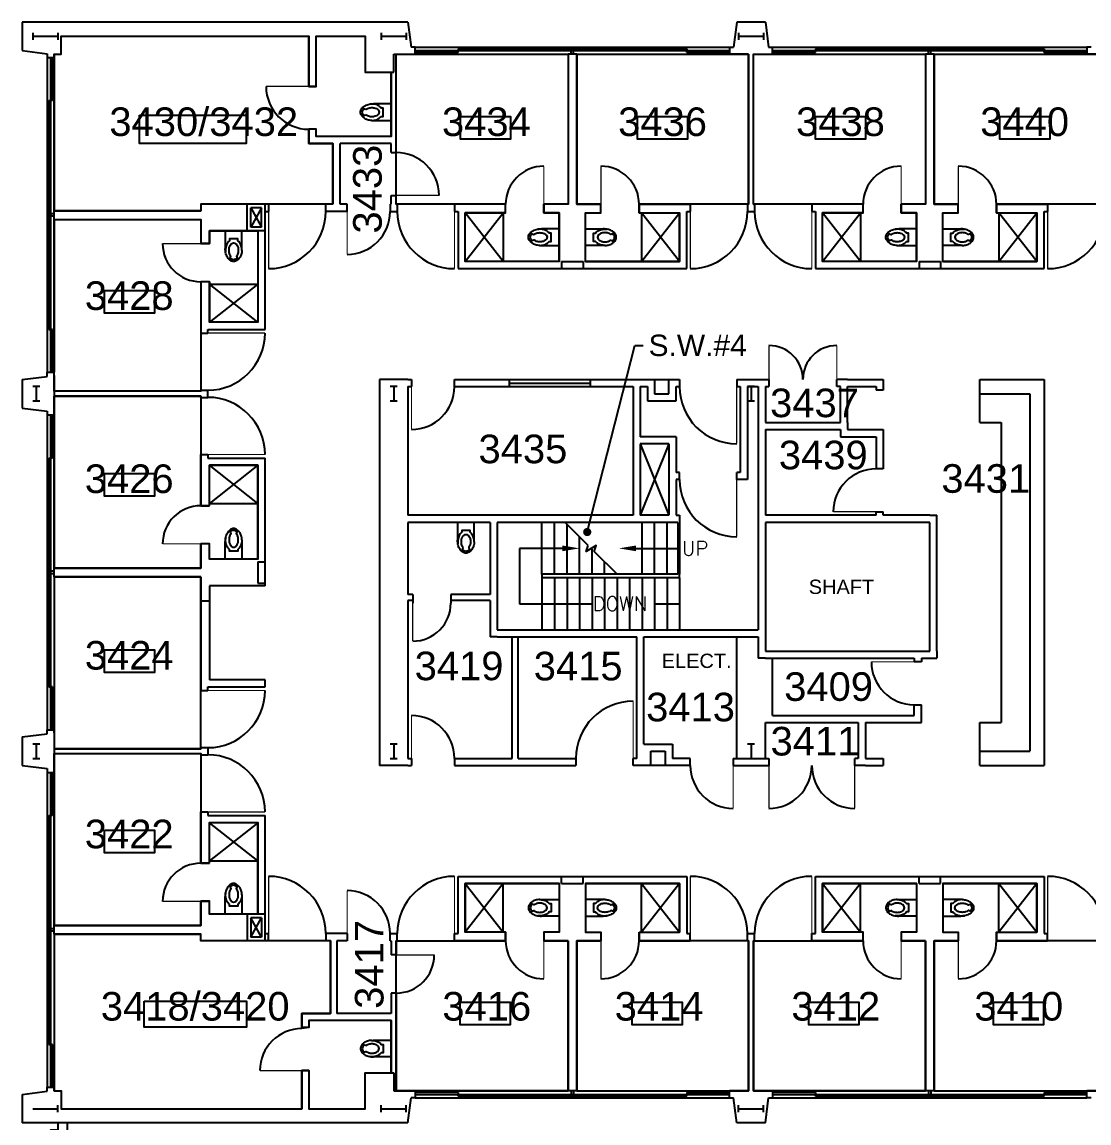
# Model space of a CAD drawing. Extents: x -3175 to 3292, y 161 to 2891.
# Drawn here: x 268 to 1164, y 1649 to 2574 of the extents above; entities that cross this region are included whole.
import ezdxf
from ezdxf.enums import TextEntityAlignment as Align

# ---------------------------------------------------------------- set-up
doc = ezdxf.new("R2010")
doc.units = 0
doc.header["$MEASUREMENT"] = 0
doc.layers.get('0').update_dxf_attribs({"linetype": 'CONTINUOUS'})
for name, color, linetype in [('A-ANNO-RNUM', 4, 'CONTINUOUS'), ('A-ANNO-ROOM', 4, 'CONTINUOUS'), ('A-ANNO-TEXT', 4, 'CONTINUOUS'), ('A-COLS', 5, 'CONTINUOUS'), ('A-DOOR', 2, 'CONTINUOUS'), ('A-FLOR-CASE', 3, 'CONTINUOUS'), ('A-FLOR-PFIX', 2, 'CONTINUOUS'), ('A-FLOR-STRS', 2, 'CONTINUOUS'), ('A-GLAZ', 2, 'CONTINUOUS'), ('A-GLAZ-SILL', 1, 'CONTINUOUS'), ('A-ROOF-LEVL-MED', 3, 'CONTINUOUS'), ('A-ROOF-LEVL-THICK', 5, 'CONTINUOUS'), ('A-SHAFT', 1, 'CONTINUOUS'), ('A-WALL-FULL', 6, 'CONTINUOUS'), ('X-MEDGAS-5', 5, 'CONTINUOUS')]:
    doc.layers.add(name, color=color, linetype=linetype)
doc.styles.add('ARIAL', font='arial.ttf')
doc.styles.add('ArialN', font='ARIALN.TTF')
doc.styles.add('ROMAND', font='SIMPLEX.SHX', dxfattribs={"height": 12})
doc.dimstyles.new('AB-220', dxfattribs={"dimscale": 220, "dimtxt": 0.070312, "dimasz": 0.0625, "dimexe": 0.0625, "dimexo": 0.125, "dimgap": 0.1875, "dimtad": 0, "dimdec": 4, "dimrnd": 0.0625, "dimzin": 0, "dimdsep": 46, "dimlunit": 4, "dimtxsty": 'ArialN', "dimblk": 'ARCHTICK', "dimcen": 0.0625, "dimclrd": 256, "dimclre": 256, "dimclrt": 256, "dimadec": 0, "dimazin": 0, "dimtfac": 1, "dimtdec": 4, "dimtofl": 0, "dimtmove": 2, "dimatfit": 3, "dimldrblk": 'DOT', "dimfxl": 1, "dimfrac": 2, "dimtolj": 1, "dimtzin": 0, "dimlwd": -1, "dimlwe": -1, "dimarcsym": 0})

# ---------------------------------------------------------------- blocks, each defined once
blk = doc.blocks.new('AH')
blk.add_lwpolyline([(0, 0, 0.05, 0, 0), (0.15, 0, 0, 0, 0)], format="xyseb")
blk = doc.blocks.new('P2477016')
for p, q in [((-3.603083, -23.831759), (-3.603083, -23.831759)), ((-2.504894, -21.068753), (-2.504894, -21.068753))]:
    blk.add_line(p, q)
for points in [[(-6.93083, -16.399601, -0.022673), (-7, -14.875), (-7, 0), (-3.020761, 0), (0, 0), (3.020761, 0), (7, 0), (7, -14.875)], [(-6.937926, -16.211212, -0.074934), (-6.387938, -12.562014, -0.085426), (-4.920528, -9.670474, -0.066386), (-3.550098, -8.264603), (-3.550098, -6.711212), (3.449902, -6.711212), (3.449902, -8.264603, -0.066386), (4.820333, -9.670474, -0.085426), (6.287743, -12.562014, -0.111314), (6.709134, -17.991061)], [(3.991504, -23.722377, -0.562484), (3.158962, -23.529526), (2.424162, -21.300368, -0.238976), (2.492058, -20.853364, 0.08035), (3.421006, -18.976205, 0.074934), (3.837731, -16.211212, 0.074934), (3.421006, -13.446218, 0.085426), (2.414145, -11.462194, 0.066386), (1.597345, -10.624271, 0.330534), (-1.69754, -10.624271, 0.066386), (-2.51434, -11.462194, 0.085426), (-3.521201, -13.446218, 0.074934), (-3.937926, -16.211212, 0.074934), (-3.521201, -18.976205, 0.08035), (-2.592253, -20.853364, -0.238976), (-2.524357, -21.300368), (-3.250575, -23.503493, -0.549653), (-4.069149, -23.710095)], [(0, -25.75, 0.143932), (2.498761, -25.015482, 0.107177), (4.949747, -22.564786, 0.077997), (6.431696, -19.212481, 0.065232), (7, -14.875)], [(-4.023967, -23.748064, 0.06085), (-2.498761, -25.015482, 0.143932), (0, -25.75)], [(-2.976493, -22.67201, 0.063273), (-1.687041, -23.754089, 0.143932), (0, -24.25)], [(0, -24.25, 0.143932), (1.687041, -23.754089, 0.059203), (2.902316, -22.750942)]]:
    blk.add_lwpolyline(points, format="xyb")
for centre, radius, start, end in [((5.443363, -16.211212), 12.38129, 180, 197.141641), ((2.746106, -17.043143), 9.558648, 197.141641, 216.672481), ((1.035634, -18.316811), 7.426057, 216.672481, 226.574161)]:
    blk.add_arc(centre, radius, start, end)
blk = doc.blocks.new('WC')
at = {"layer": 'A-FLOR-PFIX', "xscale": -1}
blk.add_blockref('P2477016', (0, 0), dxfattribs=at)
blk = doc.blocks.new('_ArchTick')
at = {"const_width": 0.15}
blk.add_lwpolyline([(-0.5, -0.5), (0.5, 0.5)], dxfattribs=at)
blk = doc.blocks.new('_Dot')
at = {"lineweight": -2}
blk.add_line((-0.5, 0), (-1, 0), dxfattribs=at)
at = {"const_width": 0.5}
blk.add_lwpolyline([(-0.25, 0, 1), (0.25, 0, 1)], format="xyb", close=True, dxfattribs=at)

msp = doc.modelspace()

# ---------------------------------------------------------------- linework, layer by layer
at = {"layer": 'A-ANNO-TEXT'}
for p, q in [((686.25, 2131.75), (686.25, 2085.25)), ((722.1, 2131.75), (686.25, 2131.75)), ((783.9, 2131.75), (819, 2131.75)), ((686.25, 2085.25), (747, 2085.25)), ((799.5, 2085.25), (820.5, 2085.25))]:
    msp.add_line(p, q, dxfattribs=at)
at = {"layer": 'A-COLS'}
for p, q in [((277.5, 2564.5), (277.5, 2558.5)), ((277.5, 2561.5), (298.5, 2561.5)), ((298.5, 2564.5), (298.5, 2558.5)), ((570, 2564.5), (570, 2558.5)), ((570, 2561.5), (591, 2561.5)), ((591, 2564.5), (591, 2558.5)), ((870, 2564.5), (870, 2558.5)), ((870, 2561.5), (891, 2561.5)), ((891, 2564.5), (891, 2558.5)), ((283.5, 2267.5), (277.5, 2267.5)), ((280.5, 2267.5), (280.5, 2255.5)), ((583.5, 2267.5), (577.5, 2267.5)), ((580.5, 2267.5), (580.5, 2255.5)), ((883.5, 2267.5), (877.5, 2267.5)), ((880.5, 2267.5), (880.5, 2255.5)), ((277.5, 2255.5), (283.5, 2255.5)), ((577.5, 2255.5), (583.5, 2255.5)), ((877.5, 2255.5), (883.5, 2255.5)), ((283.5, 1967.5), (277.5, 1967.5)), ((283.5, 1967.5), (277.5, 1967.5)), ((280.5, 1967.5), (280.5, 1955.5)), ((280.5, 1967.5), (280.5, 1955.5)), ((583.5, 1967.5), (577.5, 1967.5)), ((583.5, 1967.5), (577.5, 1967.5)), ((580.5, 1967.5), (580.5, 1955.5)), ((580.5, 1967.5), (580.5, 1955.5)), ((883.5, 1967.5), (877.5, 1967.5)), ((883.5, 1967.5), (877.5, 1967.5)), ((880.5, 1967.5), (880.5, 1955.5)), ((880.5, 1967.5), (880.5, 1955.5)), ((277.5, 1955.5), (283.5, 1955.5)), ((277.5, 1955.5), (283.5, 1955.5)), ((577.5, 1955.5), (583.5, 1955.5)), ((577.5, 1955.5), (583.5, 1955.5)), ((877.5, 1955.5), (883.5, 1955.5)), ((877.5, 1955.5), (883.5, 1955.5)), ((298.5, 1658.5), (298.5, 1664.5)), ((570, 1658.5), (570, 1664.5)), ((591, 1658.5), (591, 1664.5)), ((870, 1658.5), (870, 1664.5)), ((891, 1658.5), (891, 1664.5)), ((277.5, 1661.5), (298.5, 1661.5)), ((570, 1661.5), (591, 1661.5)), ((870, 1661.5), (891, 1661.5))]:
    msp.add_line(p, q, dxfattribs=at)
at = {"layer": 'A-DOOR'}
for points, const_width in [([(509.38, 2519.5), (473.38, 2519.5)], 1), ([(706.5, 2420.5), (706.5, 2452.5)], 1), ([(754.5, 2420.5), (754.5, 2452.5)], 1), ([(1006.5, 2420.5), (1006.5, 2452.5)], 1), ([(1054.5, 2420.5), (1054.5, 2452.5)], 1), ([(582.62, 2428), (618.62, 2428)], 1), ([(475.5, 2414.5), (475.5, 2366.5)], 1), ([(541.5, 2414.5), (541.5, 2378.5)], 1), ([(631.5, 2414.5), (631.5, 2366.5)], 1), ([(829.5, 2414.5), (829.5, 2366.5)], 1), ([(931.5, 2414.5), (931.5, 2366.5)], 1), ([(1129.5, 2414.5), (1129.5, 2366.5)], 1), ([(418.5, 2387.5), (386.5, 2387.5)], 1), ([(424.5, 2312.5), (472.5, 2312.5)], 1), ([(895.5, 2302), (895.5, 2273.5)], 1), ([(952.5, 2273.5), (952.5, 2302)], 1), ([(595.5, 2267.5), (595.5, 2231.5)], 1), ([(868.5, 2267.5), (868.5, 2219.5)], 1), ([(424.5, 2210.5), (472.5, 2210.5)], 1), ([(868.5, 2189.5), (868.5, 2141.5)], 1), ([(985.5, 2162.5), (949.5, 2162.5)], 1), ([(418.5, 2135.5), (386.5, 2135.5)], 1), ([(596.5, 2085.88), (596.5, 2053.88)], 1), ([(1017.5, 2036.5), (981.5, 2036.5)], 1), ([(424.5, 2012.5), (472.5, 2012.5)], 1), ([(781.5, 1955.5), (781.5, 2003.5)], 1), ([(595.5, 1955.5), (595.5, 1991.5)], 1), ([(865.5, 1949.5), (865.5, 1913.5)], 1), ([(895.5, 1949.5), (895.5, 1913.5)], 1), ([(967.5, 1949.5), (967.5, 1913.5)], 1), ([(424.5, 1910.5), (472.5, 1910.5)], 1), ([(475.5, 1808.5), (475.5, 1856.5)], 1), ([(631.5, 1808.5), (631.5, 1856.5)], 1), ([(829.5, 1808.5), (829.5, 1856.5)], 1), ([(931.5, 1808.5), (931.5, 1856.5)], 1), ([(1129.5, 1808.5), (1129.5, 1856.5)], 1), ([(541.5, 1808.5), (541.5, 1844.5)], 1), ([(418.5, 1835.5), (386.5, 1835.5)], 1), ([(706.5, 1802.5), (706.5, 1770.5)], 1), ([(754.5, 1802.5), (754.5, 1770.5)], 1), ([(1006.5, 1802.5), (1006.5, 1770.5)], 1), ([(1054.5, 1802.5), (1054.5, 1770.5)], 1), ([(582.62, 1790.5), (614.62, 1790.5)], 1), ([(503.37, 1693.5), (468.18, 1693.5)], 1.1)]:
    msp.add_lwpolyline(points, dxfattribs=dict(at, const_width=const_width))
for centre, radius, start, end in [((509.38, 2519.5), 36, 180, 270), ((582.62, 2428), 36, 0, 90), ((706.5, 2420.5), 32, 90, 180), ((754.5, 2420.5), 32, 0, 90), ((1006.5, 2420.5), 32, 90, 180), ((1054.5, 2420.5), 32, 0, 90), ((475.5, 2414.5), 48, 270, 0), ((541.5, 2414.5), 36, 270, 0), ((631.5, 2414.5), 48, 180, 270), ((829.5, 2414.5), 48, 270, 0), ((931.5, 2414.5), 48, 180, 270), ((1129.5, 2414.5), 48, 270, 0), ((418.5, 2387.5), 32, 180, 270), ((424.5, 2312.5), 48, 270, 0), ((895.5, 2273.5), 28.5, 0, 90), ((952.5, 2273.5), 28.5, 90, 180), ((595.5, 2267.5), 36, 270, 0), ((868.5, 2267.5), 48, 180, 270), ((424.5, 2210.5), 48, 0, 90), ((985.5, 2162.5), 36, 90, 180), ((868.5, 2189.5), 48, 180, 270), ((418.5, 2135.5), 32, 90, 180), ((596.5, 2085.88), 32, 270, 0), ((1017.5, 2036.5), 36, 180, 270), ((424.5, 2012.5), 48, 270, 0), ((781.5, 1955.5), 48, 90, 180), ((595.5, 1955.5), 36, 0, 90), ((424.5, 1910.5), 48, 0, 90), ((865.5, 1949.5), 36, 180, 270), ((895.5, 1949.5), 36, 270, 0), ((967.5, 1949.5), 36, 180, 270), ((418.5, 1835.5), 32, 90, 180), ((475.5, 1808.5), 48, 0, 90), ((631.5, 1808.5), 48, 90, 180), ((829.5, 1808.5), 48, 0, 90), ((931.5, 1808.5), 48, 90, 180), ((1129.5, 1808.5), 48, 0, 90), ((541.5, 1808.5), 36, 0, 90), ((706.5, 1802.5), 32, 180, 270), ((754.5, 1802.5), 32, 270, 0), ((1006.5, 1802.5), 32, 180, 270), ((1054.5, 1802.5), 32, 270, 0), ((582.62, 1790.5), 32, 270, 0), ((503.37, 1693.5), 35.2, 90, 180)]:
    msp.add_arc(centre, radius, start, end, dxfattribs=at)
at = {"layer": 'A-FLOR-CASE'}
for p, q in [((1072.5, 2273.5), (1126.5, 2273.5)), ((1072.5, 2237.5), (1072.5, 2273.5)), ((1126.5, 2273.5), (1126.5, 1949.5)), ((1072.5, 2261.5), (1114.5, 2261.5)), ((1114.5, 2261.5), (1114.5, 1961.5)), ((1072.5, 2237.5), (1090.5, 2237.5)), ((1090.5, 2237.5), (1090.5, 1985.5)), ((1072.5, 1949.5), (1072.5, 1985.5)), ((1072.5, 1985.5), (1090.5, 1985.5)), ((1072.5, 1961.5), (1114.5, 1961.5)), ((1072.5, 1949.5), (1126.5, 1949.5))]:
    msp.add_line(p, q, dxfattribs=at)
at = {"layer": 'A-FLOR-PFIX'}
for p, q in [((640.5, 2372.5), (672.5, 2413.25)), ((672.5, 2372.5), (640.5, 2413.25)), ((672.5, 2413.25), (672.5, 2372.5)), ((788.5, 2372.5), (820.5, 2413.25)), ((820.5, 2372.5), (788.5, 2413.25)), ((788.5, 2413.25), (788.5, 2372.5)), ((972.5, 2372.5), (940.5, 2413.25)), ((940.5, 2372.5), (972.5, 2413.25)), ((972.5, 2413.25), (972.5, 2372.5)), ((1088.5, 2372.5), (1120.5, 2413.25)), ((1088.5, 2413.25), (1088.5, 2372.5)), ((1120.5, 2372.5), (1088.5, 2413.25)), ((466.5, 2353.5), (425.75, 2321.5)), ((466.5, 2321.5), (425.75, 2353.5)), ((425.75, 2353.5), (466.5, 2353.5)), ((466.5, 2201.5), (425.75, 2169.5)), ((466.5, 2169.5), (425.75, 2201.5)), ((425.75, 2169.5), (466.5, 2169.5)), ((466.5, 1901.5), (425.75, 1869.5)), ((466.5, 1869.5), (425.75, 1901.5)), ((425.75, 1869.5), (466.5, 1869.5)), ((672.5, 1850.5), (640.5, 1809.75)), ((640.5, 1850.5), (672.5, 1809.75)), ((672.5, 1809.75), (672.5, 1850.5)), ((788.5, 1809.75), (788.5, 1850.5)), ((820.5, 1850.5), (788.5, 1809.75)), ((788.5, 1850.5), (820.5, 1809.75)), ((940.5, 1850.5), (972.5, 1809.75)), ((972.5, 1850.5), (940.5, 1809.75)), ((972.5, 1809.75), (972.5, 1850.5)), ((1120.5, 1850.5), (1088.5, 1809.75)), ((1088.5, 1809.75), (1088.5, 1850.5)), ((1088.5, 1850.5), (1120.5, 1809.75))]:
    msp.add_line(p, q, dxfattribs=at)
at = {"layer": 'A-FLOR-STRS'}
for p, q in [((705, 2110), (705, 2153.5)), ((715.5, 2110), (715.5, 2153.5)), ((743.7, 2134.3), (724.5, 2153.5)), ((789, 2110), (789, 2153.5)), ((799.5, 2110), (799.5, 2153.5)), ((810, 2110), (810, 2153.5)), ((726, 2110), (726, 2152)), ((736.5, 2110), (736.5, 2141.5)), ((747, 2110), (747, 2131)), ((768, 2110), (748.8, 2129.2)), ((757.5, 2110), (757.5, 2120.5)), ((705, 2107), (705, 2063.5)), ((715.5, 2107), (715.5, 2063.5)), ((726, 2107), (726, 2063.5)), ((736.5, 2107), (736.5, 2063.5)), ((747, 2107), (747, 2063.5)), ((757.5, 2107), (757.5, 2063.5)), ((768, 2107), (768, 2063.5)), ((778.5, 2107), (778.5, 2063.5)), ((789, 2107), (789, 2063.5)), ((799.5, 2107), (799.5, 2063.5)), ((810, 2107), (810, 2063.5)), ((820.5, 2107), (820.5, 2063.5))]:
    msp.add_line(p, q, dxfattribs=at)
msp.add_lwpolyline([(748.8, 2129.2), (750.49, 2134.3), (742.01, 2129.2), (743.7, 2134.3)], dxfattribs=at)
at = {"layer": 'A-GLAZ'}
for p, q in [((634.5, 2551), (634.5, 2549.5)), ((634.5, 2551), (730.5, 2551)), ((729.5, 2546.5), (729.5, 2551)), ((730.5, 2551), (826.5, 2551)), ((731.5, 2546.5), (731.5, 2551)), ((826.5, 2551), (826.5, 2549.5)), ((934.5, 2551), (934.5, 2549.5)), ((934.5, 2551), (1030.5, 2551)), ((1029.5, 2546.5), (1029.5, 2551)), ((1030.5, 2551), (1126.5, 2551)), ((1031.5, 2546.5), (1031.5, 2551)), ((1126.5, 2551), (1126.5, 2549.5)), ((292.5, 2543.5), (292.5, 2507.5)), ((294, 2507.5), (294, 2543.5)), ((598.5, 2549.5), (634.5, 2549.5)), ((634.5, 2548), (598.5, 2548)), ((634.5, 2548), (634.5, 2549.5)), ((634.5, 2549.5), (730.5, 2549.5)), ((730.5, 2549.5), (826.5, 2549.5)), ((826.5, 2548), (826.5, 2549.5)), ((826.5, 2549.5), (862.5, 2549.5)), ((826.5, 2548), (862.5, 2548)), ((898.5, 2549.5), (934.5, 2549.5)), ((934.5, 2548), (898.5, 2548)), ((934.5, 2548), (934.5, 2549.5)), ((934.5, 2549.5), (1030.5, 2549.5)), ((1030.5, 2549.5), (1126.5, 2549.5)), ((1126.5, 2548), (1126.5, 2549.5)), ((1126.5, 2549.5), (1162.5, 2549.5)), ((1126.5, 2548), (1162.5, 2548)), ((291, 2507.5), (292.5, 2507.5)), ((291, 2507.5), (291, 2411.5)), ((294, 2507.5), (292.5, 2507.5)), ((292.5, 2507.5), (292.5, 2411.5)), ((295.5, 2412.5), (291, 2412.5)), ((291, 2411.5), (291, 2315.5)), ((295.5, 2410.5), (291, 2410.5)), ((292.5, 2411.5), (292.5, 2315.5)), ((291, 2315.5), (292.5, 2315.5)), ((294, 2315.5), (292.5, 2315.5)), ((292.5, 2315.5), (292.5, 2279.5)), ((294, 2315.5), (294, 2279.5)), ((677.5, 2270.5), (745.5, 2270.5)), ((292.5, 2243.5), (292.5, 2207.5)), ((294, 2207.5), (294, 2243.5)), ((291, 2207.5), (291, 2111.5)), ((291, 2207.5), (292.5, 2207.5)), ((292.5, 2207.5), (292.5, 2111.5)), ((294, 2207.5), (292.5, 2207.5)), ((295.5, 2112.5), (291, 2112.5)), ((291, 2111.5), (291, 2015.5)), ((295.5, 2110.5), (291, 2110.5)), ((292.5, 2111.5), (292.5, 2015.5)), ((291, 2015.5), (292.5, 2015.5)), ((292.5, 2015.5), (292.5, 1979.5)), ((294, 2015.5), (292.5, 2015.5)), ((294, 2015.5), (294, 1979.5)), ((292.5, 1943.5), (292.5, 1907.5)), ((294, 1907.5), (294, 1943.5)), ((291, 1907.5), (292.5, 1907.5)), ((291, 1907.5), (291, 1811.5)), ((294, 1907.5), (292.5, 1907.5)), ((292.5, 1907.5), (292.5, 1811.5)), ((295.5, 1812.5), (291, 1812.5)), ((291, 1811.5), (291, 1715.5)), ((292.5, 1811.5), (292.5, 1715.5)), ((295.5, 1810.5), (291, 1810.5)), ((291, 1715.5), (292.5, 1715.5)), ((294, 1715.5), (292.5, 1715.5)), ((292.5, 1715.5), (292.5, 1679.5)), ((294, 1715.5), (294, 1679.5)), ((634.5, 1675), (598.5, 1675)), ((598.5, 1673.5), (634.5, 1673.5)), ((634.5, 1675), (634.5, 1673.5)), ((634.5, 1673.5), (730.5, 1673.5)), ((634.5, 1672), (634.5, 1673.5)), ((729.5, 1676.5), (729.5, 1672)), ((730.5, 1673.5), (826.5, 1673.5)), ((731.5, 1676.5), (731.5, 1672)), ((826.5, 1675), (862.5, 1675)), ((826.5, 1675), (826.5, 1673.5)), ((826.5, 1673.5), (862.5, 1673.5)), ((826.5, 1672), (826.5, 1673.5)), ((934.5, 1675), (898.5, 1675)), ((898.5, 1673.5), (934.5, 1673.5)), ((934.5, 1675), (934.5, 1673.5)), ((934.5, 1673.5), (1030.5, 1673.5)), ((934.5, 1672), (934.5, 1673.5)), ((1029.5, 1676.5), (1029.5, 1672)), ((1030.5, 1673.5), (1126.5, 1673.5)), ((1031.5, 1676.5), (1031.5, 1672)), ((1126.5, 1675), (1162.5, 1675)), ((1126.5, 1675), (1126.5, 1673.5)), ((1126.5, 1673.5), (1162.5, 1673.5)), ((1126.5, 1672), (1126.5, 1673.5)), ((634.5, 1672), (730.5, 1672)), ((730.5, 1672), (826.5, 1672)), ((934.5, 1672), (1030.5, 1672)), ((1030.5, 1672), (1126.5, 1672))]:
    msp.add_line(p, q, dxfattribs=at)
at = {"layer": 'A-GLAZ-SILL'}
for p, q in [((598.5, 2552.5), (862.5, 2552.5)), ((898.5, 2552.5), (1162.5, 2552.5)), ((289.5, 2543.5), (289.5, 2279.5)), ((295.5, 2543.5), (295.5, 2415.12)), ((598.5, 2546.5), (726.87, 2546.5)), ((734.12, 2546.5), (862.5, 2546.5)), ((898.5, 2546.5), (1026.88, 2546.5)), ((1034.12, 2546.5), (1162.5, 2546.5)), ((295.5, 2407.87), (295.5, 2279.5)), ((677.5, 2273.5), (745.5, 2273.5)), ((677.5, 2267.5), (745.5, 2267.5)), ((289.5, 2243.5), (289.5, 1979.5)), ((295.5, 2243.5), (295.5, 2115.12)), ((295.5, 2107.88), (295.5, 1979.5)), ((289.5, 1943.5), (289.5, 1679.5)), ((295.5, 1943.5), (295.5, 1815.12)), ((295.5, 1807.88), (295.5, 1679.5)), ((598.5, 1676.5), (726.87, 1676.5)), ((734.12, 1676.5), (862.5, 1676.5)), ((898.5, 1676.5), (1026.88, 1676.5)), ((1034.12, 1676.5), (1162.5, 1676.5)), ((598.5, 1670.5), (862.5, 1670.5)), ((898.5, 1670.5), (1162.5, 1670.5))]:
    msp.add_line(p, q, dxfattribs=at)
at = {"layer": 'A-ROOF-LEVL-MED'}
msp.add_lwpolyline([(306.5, 1649.5), (306.5, 1635.5), (300.5, 1635.5), (300.5, 1093.5), (306.5, 1093.5), (306.5, 1071.5), (276.5, 1071.5), (276.5, 1052.5), (276.5, 902.5), (276.5, 751.2), (297.26, 745.64), (297.26, 169.5), (585.44, 169.5), (588.06, 190.5), (2972.94, 190.5)], dxfattribs=at)
at = {"layer": 'A-ROOF-LEVL-THICK'}
msp.add_lwpolyline([(298.5, 1649.5), (298.5, 1643.5), (292.5, 1643.5), (292.5, 1085.5), (298.5, 1085.5), (298.5, 1079.5), (268.5, 1079.5), (268.5, 1052.5), (268.5, 902.5), (268.5, 745.06), (289.26, 739.5), (289.26, 481.54), (268.26, 478.92)], dxfattribs=at)
at = {"layer": 'A-SHAFT'}
for p, q in [((460.5, 2417.5), (469.5, 2401.25)), ((469.5, 2417.5), (460.5, 2401.25)), ((469.5, 1805.5), (460.5, 1821.75)), ((460.5, 1805.5), (469.5, 1821.75))]:
    msp.add_line(p, q, dxfattribs=at)
at = {"layer": 'A-WALL-FULL'}
for p, q in [((592.5, 2573.5), (268.5, 2573.5)), ((268.5, 2573.5), (268.5, 2549.5)), ((592.5, 2573.5), (595.12, 2552.5)), ((868.5, 2573.5), (865.88, 2552.5)), ((892.5, 2573.5), (868.5, 2573.5)), ((892.5, 2573.5), (895.12, 2552.5)), ((301.5, 2561.5), (509.38, 2561.5)), ((301.5, 2546.5), (301.5, 2561.5)), ((509.38, 2519.5), (509.38, 2561.5)), ((515.38, 2561.5), (556.5, 2561.5)), ((515.38, 2519.5), (515.38, 2561.5)), ((532.75, 2561.5), (556.5, 2561.5)), ((556.5, 2561.5), (556.5, 2531.5)), ((598.5, 2552.5), (595.12, 2552.5)), ((598.5, 2546.5), (598.5, 2552.5)), ((862.5, 2552.5), (865.88, 2552.5)), ((862.5, 2552.5), (862.5, 2546.5)), ((895.12, 2552.5), (898.5, 2552.5)), ((898.5, 2546.5), (898.5, 2552.5)), ((1162.5, 2552.5), (1162.5, 2546.5)), ((1165.88, 2552.5), (1162.5, 2552.5)), ((268.5, 2549.5), (289.5, 2546.88)), ((289.5, 2546.88), (289.5, 2543.5)), ((295.5, 2543.5), (289.5, 2543.5)), ((295.5, 2546.5), (295.5, 2543.5)), ((295.5, 2546.5), (301.5, 2546.5)), ((580.5, 2531.5), (580.5, 2546.5)), ((580.5, 2546.5), (598.5, 2546.5)), ((582.62, 2464), (582.62, 2546.5)), ((726.87, 2546.5), (726.87, 2420.5)), ((734.12, 2546.5), (726.87, 2546.5)), ((734.12, 2546.5), (734.12, 2420.5)), ((878.37, 2546.5), (862.5, 2546.5)), ((878.37, 2420.5), (878.37, 2546.5)), ((882.62, 2420.5), (882.62, 2546.5)), ((882.62, 2546.5), (898.5, 2546.5)), ((1026.88, 2546.5), (1026.88, 2420.5)), ((1034.12, 2546.5), (1026.88, 2546.5)), ((1034.12, 2546.5), (1034.12, 2420.5)), ((1178.38, 2546.5), (1162.5, 2546.5)), ((556.5, 2531.5), (580.5, 2531.5)), ((578.38, 2477.5), (578.38, 2531.5)), ((515.38, 2519.5), (509.38, 2519.5)), ((509.38, 2471.5), (509.38, 2483.5)), ((515.38, 2483.5), (509.38, 2483.5)), ((515.38, 2477.5), (515.38, 2483.5)), ((578.38, 2477.5), (515.38, 2477.5)), ((529.5, 2471.5), (509.38, 2471.5)), ((529.5, 2420.5), (529.5, 2471.5)), ((578.38, 2471.5), (535.5, 2471.5)), ((535.5, 2420.5), (535.5, 2471.5)), ((578.38, 2464), (578.38, 2471.5)), ((578.38, 2464), (582.62, 2464)), ((578.38, 2420.5), (578.38, 2428)), ((578.38, 2428), (582.62, 2428)), ((582.62, 2420.5), (582.62, 2428)), ((295.5, 2407.87), (295.5, 2415.12)), ((295.5, 2415.12), (418.5, 2415.12)), ((418.5, 2420.5), (418.5, 2415.12)), ((475.5, 2420.5), (418.5, 2420.5)), ((457.5, 2398.25), (457.5, 2420.5)), ((469.5, 2417.5), (460.5, 2417.5)), ((460.5, 2401.25), (460.5, 2417.5)), ((469.5, 2401.25), (469.5, 2417.5)), ((472.5, 2315.5), (472.5, 2420.5)), ((472.5, 2414.5), (475.5, 2414.5)), ((475.5, 2420.5), (475.5, 2414.5)), ((523.5, 2414.5), (523.5, 2420.5)), ((529.5, 2420.5), (523.5, 2420.5)), ((541.5, 2414.5), (523.5, 2414.5)), ((541.5, 2420.5), (535.5, 2420.5)), ((541.5, 2414.5), (541.5, 2420.5)), ((577.5, 2420.5), (578.38, 2420.5)), ((577.5, 2420.5), (577.5, 2414.5)), ((577.5, 2414.5), (583.5, 2414.5)), ((582.62, 2420.5), (583.5, 2420.5)), ((583.5, 2420.5), (583.5, 2414.5)), ((674.5, 2420.5), (631.5, 2420.5)), ((631.5, 2420.5), (631.5, 2414.5)), ((631.5, 2414.5), (634.5, 2414.5)), ((634.5, 2414.5), (634.5, 2366.5)), ((674.5, 2413.25), (640.5, 2413.25)), ((640.5, 2372.5), (640.5, 2413.25)), ((674.5, 2413.25), (674.5, 2420.5)), ((726.87, 2420.5), (706.5, 2420.5)), ((706.5, 2413.25), (706.5, 2420.5)), ((719.37, 2413.25), (706.5, 2413.25)), ((719.37, 2372.5), (719.37, 2413.25)), ((734.12, 2420.5), (754.5, 2420.5)), ((741.62, 2413.25), (754.5, 2413.25)), ((741.62, 2372.5), (741.62, 2413.25)), ((754.5, 2413.25), (754.5, 2420.5)), ((786.5, 2413.25), (786.5, 2420.5)), ((786.5, 2420.5), (829.5, 2420.5)), ((786.5, 2413.25), (820.5, 2413.25)), ((820.5, 2372.5), (820.5, 2413.25)), ((826.5, 2366.5), (826.5, 2414.5)), ((826.5, 2414.5), (829.5, 2414.5)), ((829.5, 2420.5), (829.5, 2414.5)), ((877.5, 2420.5), (877.5, 2414.5)), ((877.5, 2420.5), (878.37, 2420.5)), ((877.5, 2414.5), (883.5, 2414.5)), ((882.62, 2420.5), (883.5, 2420.5)), ((883.5, 2420.5), (883.5, 2414.5)), ((974.5, 2420.5), (931.5, 2420.5)), ((931.5, 2420.5), (931.5, 2414.5)), ((931.5, 2414.5), (934.5, 2414.5)), ((934.5, 2414.5), (934.5, 2366.5)), ((940.5, 2372.5), (940.5, 2413.25)), ((974.5, 2413.25), (940.5, 2413.25)), ((1006.5, 2413.25), (1006.5, 2420.5)), ((1026.88, 2420.5), (1006.5, 2420.5)), ((1019.38, 2413.25), (1006.5, 2413.25)), ((1019.38, 2372.5), (1019.38, 2413.25)), ((1034.12, 2420.5), (1054.5, 2420.5)), ((1041.62, 2413.25), (1054.5, 2413.25)), ((1041.62, 2372.5), (1041.62, 2413.25)), ((1054.5, 2413.25), (1054.5, 2420.5)), ((1086.5, 2413.25), (1086.5, 2420.5)), ((1086.5, 2420.5), (1129.5, 2420.5)), ((1086.5, 2413.25), (1120.5, 2413.25)), ((1120.5, 2372.5), (1120.5, 2413.25)), ((1126.5, 2414.5), (1129.5, 2414.5)), ((1126.5, 2366.5), (1126.5, 2414.5)), ((1129.5, 2420.5), (1129.5, 2414.5)), ((295.5, 2407.87), (418.5, 2407.87)), ((418.5, 2407.87), (418.5, 2387.5)), ((425.75, 2398.25), (425.75, 2387.5)), ((472.5, 2398.25), (425.75, 2398.25)), ((469.5, 2401.25), (460.5, 2401.25)), ((466.5, 2398.25), (466.5, 2321.5)), ((425.75, 2387.5), (418.5, 2387.5)), ((634.5, 2366.5), (826.5, 2366.5)), ((719.37, 2372.5), (640.5, 2372.5)), ((721.5, 2372.5), (721.5, 2366.5)), ((721.5, 2372.5), (739.5, 2372.5)), ((739.5, 2372.5), (739.5, 2366.5)), ((741.62, 2372.5), (820.5, 2372.5)), ((934.5, 2366.5), (1126.5, 2366.5)), ((1019.38, 2372.5), (940.5, 2372.5)), ((1021.5, 2372.5), (1039.5, 2372.5)), ((1021.5, 2372.5), (1021.5, 2366.5)), ((1039.5, 2372.5), (1039.5, 2366.5)), ((1041.62, 2372.5), (1120.5, 2372.5)), ((425.75, 2355.5), (418.5, 2355.5)), ((418.5, 2355.5), (418.5, 2312.5)), ((425.75, 2355.5), (425.75, 2321.5)), ((466.5, 2321.5), (425.75, 2321.5)), ((418.5, 2312.5), (424.5, 2312.5)), ((424.5, 2312.5), (424.5, 2315.5)), ((424.5, 2315.5), (472.5, 2315.5)), ((268.5, 2273.5), (289.5, 2276.12)), ((268.5, 2273.5), (268.5, 2249.5)), ((289.5, 2276.12), (289.5, 2279.5)), ((289.5, 2279.5), (295.5, 2279.5)), ((295.5, 2276.88), (295.5, 2279.5)), ((295.5, 2276.88), (295.5, 2246.12)), ((592.5, 2273.5), (568.5, 2273.5)), ((568.5, 2273.5), (568.5, 1949.5)), ((592.5, 2273.5), (595.5, 2273.5)), ((595.5, 2273.5), (595.5, 2267.5)), ((631.5, 2267.5), (631.5, 2273.5)), ((631.5, 2273.5), (677.5, 2273.5)), ((677.5, 2273.5), (677.5, 2267.5)), ((745.5, 2273.5), (745.5, 2267.5)), ((745.5, 2273.5), (820.5, 2273.5)), ((799.5, 2273.5), (799.5, 2267.5)), ((811.5, 2261.5), (811.5, 2273.5)), ((811.5, 2273.5), (820.5, 2273.5)), ((820.5, 2273.5), (820.5, 2267.5)), ((868.5, 2273.5), (868.5, 2267.5)), ((868.5, 2273.5), (892.5, 2273.5)), ((892.5, 2273.5), (895.5, 2273.5)), ((895.5, 2273.5), (895.5, 2267.5)), ((952.5, 2267.5), (952.5, 2273.5)), ((961.5, 2273.5), (952.5, 2273.5)), ((961.5, 2273.5), (991.5, 2273.5)), ((991.5, 2273.5), (991.5, 2264.5)), ((418.5, 2263.62), (418.5, 2264.5)), ((418.5, 2264.5), (424.5, 2264.5)), ((424.5, 2258.5), (424.5, 2264.5)), ((592.5, 2267.5), (595.5, 2267.5)), ((592.5, 2267.5), (592.5, 2159.5)), ((631.5, 2267.5), (677.5, 2267.5)), ((745.5, 2267.5), (781.5, 2267.5)), ((781.5, 2267.5), (781.5, 2159.5)), ((787.5, 2267.5), (793.5, 2267.5)), ((787.5, 2267.5), (787.5, 2225.5)), ((787.5, 2267.5), (793.5, 2267.5)), ((793.5, 2267.5), (793.5, 2255.5)), ((799.5, 2267.5), (799.5, 2261.5)), ((817.5, 2267.5), (820.5, 2267.5)), ((817.5, 2255.5), (817.5, 2267.5)), ((817.5, 2267.5), (820.5, 2267.5)), ((868.5, 2267.5), (871.5, 2267.5)), ((871.5, 2267.5), (871.5, 2195.5)), ((877.5, 2267.5), (886.5, 2267.5)), ((877.5, 2267.5), (877.5, 2189.5)), ((886.5, 2267.5), (886.5, 2063.5)), ((892.5, 2267.5), (895.5, 2267.5)), ((892.5, 2267.5), (892.5, 2237.5)), ((955.5, 2267.5), (952.5, 2267.5)), ((955.5, 2237.5), (955.5, 2267.5)), ((961.5, 2267.5), (985.5, 2267.5)), ((961.5, 2237.5), (961.5, 2267.5)), ((985.5, 2267.5), (985.5, 2264.5)), ((991.5, 2264.5), (985.5, 2264.5)), ((418.5, 2263.62), (295.5, 2263.62)), ((418.5, 2259.38), (295.5, 2259.38)), ((418.5, 2258.5), (418.5, 2259.38)), ((418.5, 2258.5), (424.5, 2258.5)), ((793.5, 2255.5), (817.5, 2255.5)), ((799.5, 2261.5), (811.5, 2261.5)), ((268.5, 2249.5), (289.5, 2246.88)), ((289.5, 2246.88), (289.5, 2243.5)), ((295.5, 2246.12), (295.5, 2243.5)), ((295.5, 2243.5), (289.5, 2243.5)), ((892.5, 2237.5), (955.5, 2237.5)), ((961.5, 2237.5), (961.5, 2231.5)), ((892.5, 2231.5), (955.5, 2231.5)), ((892.5, 2231.5), (892.5, 2159.5)), ((955.5, 2231.5), (955.5, 2225.5)), ((961.5, 2231.5), (991.5, 2231.5)), ((961.5, 2231.5), (961.5, 2231.5)), ((991.5, 2231.5), (991.5, 2225.5)), ((817.5, 2225.5), (787.5, 2225.5)), ((811.5, 2219.5), (787.5, 2219.5)), ((787.5, 2219.5), (787.5, 2159.5)), ((811.5, 2219.5), (787.5, 2159.5)), ((787.5, 2219.5), (811.5, 2159.5)), ((811.5, 2219.5), (811.5, 2159.5)), ((817.5, 2225.5), (817.5, 2195.5)), ((955.5, 2225.5), (985.5, 2225.5)), ((985.5, 2225.5), (985.5, 2198.5)), ((991.5, 2225.5), (991.5, 2198.5)), ((418.5, 2210.5), (424.5, 2210.5)), ((418.5, 2167.5), (418.5, 2210.5)), ((424.5, 2210.5), (424.5, 2207.5)), ((424.5, 2207.5), (472.5, 2207.5)), ((425.75, 2167.5), (425.75, 2201.5)), ((466.5, 2201.5), (425.75, 2201.5)), ((466.5, 2122.62), (466.5, 2201.5)), ((472.5, 2100.38), (472.5, 2207.5)), ((820.5, 2195.5), (817.5, 2195.5)), ((820.5, 2189.5), (820.5, 2195.5)), ((868.5, 2189.5), (868.5, 2195.5)), ((871.5, 2195.5), (868.5, 2195.5)), ((991.5, 2198.5), (985.5, 2198.5)), ((820.5, 2189.5), (817.5, 2189.5)), ((817.5, 2189.5), (817.5, 2159.5)), ((871.5, 2189.5), (868.5, 2189.5)), ((877.5, 2189.5), (871.5, 2189.5)), ((425.75, 2167.5), (418.5, 2167.5)), ((985.5, 2162.5), (991.5, 2162.5)), ((985.5, 2159.5), (985.5, 2162.5)), ((991.5, 2159.5), (991.5, 2162.5)), ((781.5, 2159.5), (592.5, 2159.5)), ((661.5, 2153.5), (592.5, 2153.5)), ((592.5, 2153.5), (592.5, 2093.12)), ((661.5, 2153.5), (661.5, 2093.12)), ((667.5, 2153.5), (667.5, 2063.5)), ((811.5, 2153.5), (667.5, 2153.5)), ((811.5, 2159.5), (787.5, 2159.5)), ((819, 2153.5), (811.5, 2153.5)), ((817.5, 2159.5), (820.5, 2159.5)), ((819, 2153.5), (819, 2110)), ((820.5, 2159.5), (820.5, 2153.5)), ((820.5, 2153.5), (820.5, 2110)), ((985.5, 2159.5), (892.5, 2159.5)), ((892.5, 2153.5), (892.5, 2045.5)), ((1030.5, 2153.5), (892.5, 2153.5)), ((1030.5, 2159.5), (991.5, 2159.5)), ((1030.5, 2159.5), (1036.5, 2159.5)), ((1030.5, 2045.5), (1030.5, 2153.5)), ((1036.5, 2045.5), (1036.5, 2159.5)), ((418.5, 2115.12), (418.5, 2135.5)), ((425.75, 2135.5), (418.5, 2135.5)), ((425.75, 2122.62), (425.75, 2135.5)), ((466.5, 2122.62), (425.75, 2122.62)), ((466.5, 2120.5), (466.5, 2102.5)), ((466.5, 2120.5), (472.5, 2120.5)), ((295.5, 2107.88), (295.5, 2115.12)), ((295.5, 2115.12), (418.5, 2115.12)), ((295.5, 2107.88), (418.5, 2107.88)), ((418.5, 2107.88), (418.5, 2012.5)), ((705, 2110), (705, 2107)), ((819, 2110), (705, 2110)), ((820.5, 2107), (705, 2107)), ((820.5, 2107), (820.5, 2110)), ((425.75, 2100.38), (425.75, 2021.5)), ((472.5, 2100.38), (425.75, 2100.38)), ((466.5, 2102.5), (472.5, 2102.5)), ((596.5, 2093.12), (592.5, 2093.12)), ((596.5, 2093.12), (596.5, 2085.88)), ((661.5, 2093.12), (628.5, 2093.12)), ((628.5, 2093.12), (628.5, 2085.88)), ((425.75, 2087.5), (418.5, 2087.5)), ((592.5, 2087.88), (592.5, 1955.5)), ((596.5, 2087.88), (592.5, 2087.88)), ((661.5, 2087.88), (628.5, 2087.88)), ((661.5, 2087.88), (661.5, 2057.5)), ((667.5, 2063.5), (886.5, 2063.5)), ((667.5, 2057.5), (661.5, 2057.5)), ((667.5, 2057.5), (784.5, 2057.5)), ((679.88, 1955.5), (679.88, 2057.5)), ((685.12, 1955.5), (685.12, 2057.5)), ((784.5, 1955.5), (784.5, 2057.5)), ((790.5, 1967.5), (790.5, 2057.5)), ((790.5, 2057.5), (886.5, 2057.5)), ((868.5, 1955.5), (868.5, 2057.5)), ((886.5, 2057.5), (886.5, 2039.5)), ((892.5, 2045.5), (1030.5, 2045.5)), ((1036.5, 2045.5), (1036.5, 2039.5)), ((892.5, 2039.5), (886.5, 2039.5)), ((892.5, 2039.5), (1017.5, 2039.5)), ((898.5, 1991.5), (898.5, 2039.5)), ((1017.5, 2039.5), (1017.5, 2036.5)), ((1023.5, 2036.5), (1017.5, 2036.5)), ((1023.5, 2039.5), (1036.5, 2039.5)), ((1023.5, 2039.5), (1023.5, 2036.5)), ((424.5, 2012.5), (424.5, 2015.5)), ((424.5, 2015.5), (472.5, 2015.5)), ((472.5, 2021.5), (425.75, 2021.5)), ((472.5, 2015.5), (472.5, 2021.5)), ((418.5, 2012.5), (424.5, 2012.5)), ((1017.5, 2000.5), (1023.5, 2000.5)), ((1017.5, 1991.5), (1017.5, 2000.5)), ((1023.5, 1985.5), (1023.5, 2000.5)), ((898.5, 1991.5), (970.5, 1991.5)), ((970.5, 1991.5), (1017.5, 1991.5)), ((289.5, 1976.12), (289.5, 1979.5)), ((289.5, 1979.5), (295.5, 1979.5)), ((295.5, 1976.88), (295.5, 1979.5)), ((892.5, 1955.5), (892.5, 1985.5)), ((892.5, 1985.5), (970.5, 1985.5)), ((970.5, 1985.5), (970.5, 1955.5)), ((976.5, 1985.5), (1023.5, 1985.5)), ((976.5, 1985.5), (976.5, 1955.5)), ((268.5, 1973.5), (289.5, 1976.12)), ((268.5, 1973.5), (268.5, 1949.5)), ((295.5, 1976.88), (295.5, 1943.5)), ((418.5, 1963.62), (295.5, 1963.62)), ((418.5, 1959.38), (295.5, 1959.38)), ((418.5, 1964.5), (424.5, 1964.5)), ((418.5, 1964.5), (418.5, 1963.62)), ((418.5, 1959.38), (418.5, 1958.5)), ((424.5, 1964.5), (424.5, 1958.5)), ((790.5, 1967.5), (814.5, 1967.5)), ((796.5, 1961.5), (808.5, 1961.5)), ((796.5, 1955.5), (796.5, 1961.5)), ((808.5, 1961.5), (808.5, 1949.5)), ((814.5, 1967.5), (814.5, 1955.5)), ((418.5, 1958.5), (424.5, 1958.5)), ((592.5, 1955.5), (595.5, 1955.5)), ((595.5, 1955.5), (595.5, 1949.5)), ((631.5, 1955.5), (631.5, 1949.5)), ((631.5, 1955.5), (679.88, 1955.5)), ((685.12, 1955.5), (733.5, 1955.5)), ((733.5, 1955.5), (733.5, 1949.5)), ((784.5, 1955.5), (781.5, 1955.5)), ((781.5, 1949.5), (781.5, 1955.5)), ((796.5, 1949.5), (796.5, 1955.5)), ((829.5, 1955.5), (814.5, 1955.5)), ((829.5, 1949.5), (829.5, 1955.5)), ((865.5, 1955.5), (865.5, 1949.5)), ((865.5, 1955.5), (895.5, 1955.5)), ((895.5, 1955.5), (895.5, 1949.5)), ((967.5, 1949.5), (967.5, 1955.5)), ((970.5, 1955.5), (967.5, 1955.5)), ((976.5, 1955.5), (991.5, 1955.5)), ((991.5, 1955.5), (991.5, 1949.5)), ((268.5, 1949.5), (289.5, 1946.88)), ((268.5, 1949.5), (289.5, 1946.88)), ((289.5, 1946.88), (289.5, 1943.5)), ((295.5, 1943.5), (289.5, 1943.5)), ((592.5, 1949.5), (568.5, 1949.5)), ((592.5, 1949.5), (595.5, 1949.5)), ((631.5, 1949.5), (733.5, 1949.5)), ((829.5, 1949.5), (781.5, 1949.5)), ((865.5, 1949.5), (895.5, 1949.5)), ((976.5, 1949.5), (967.5, 1949.5)), ((976.5, 1949.5), (991.5, 1949.5)), ((418.5, 1867.5), (418.5, 1910.5)), ((418.5, 1910.5), (424.5, 1910.5)), ((424.5, 1910.5), (424.5, 1907.5)), ((424.5, 1907.5), (472.5, 1907.5)), ((472.5, 1802.5), (472.5, 1907.5)), ((425.75, 1867.5), (425.75, 1901.5)), ((466.5, 1901.5), (425.75, 1901.5)), ((466.5, 1824.75), (466.5, 1901.5)), ((425.75, 1867.5), (418.5, 1867.5)), ((634.5, 1856.5), (826.5, 1856.5)), ((634.5, 1808.5), (634.5, 1856.5)), ((640.5, 1850.5), (640.5, 1809.75)), ((719.37, 1850.5), (640.5, 1850.5)), ((719.37, 1850.5), (719.37, 1809.75)), ((721.5, 1850.5), (721.5, 1856.5)), ((721.5, 1850.5), (739.5, 1850.5)), ((739.5, 1850.5), (739.5, 1856.5)), ((741.62, 1850.5), (741.62, 1809.75)), ((741.62, 1850.5), (820.5, 1850.5)), ((820.5, 1850.5), (820.5, 1809.75)), ((826.5, 1856.5), (826.5, 1808.5)), ((934.5, 1808.5), (934.5, 1856.5)), ((934.5, 1856.5), (1126.5, 1856.5)), ((1019.38, 1850.5), (940.5, 1850.5)), ((940.5, 1850.5), (940.5, 1809.75)), ((1019.38, 1850.5), (1019.38, 1809.75)), ((1021.5, 1850.5), (1021.5, 1856.5)), ((1021.5, 1850.5), (1039.5, 1850.5)), ((1039.5, 1850.5), (1039.5, 1856.5)), ((1041.62, 1850.5), (1041.62, 1809.75)), ((1041.62, 1850.5), (1120.5, 1850.5)), ((1120.5, 1850.5), (1120.5, 1809.75)), ((1126.5, 1856.5), (1126.5, 1808.5)), ((418.5, 1815.12), (418.5, 1835.5)), ((425.75, 1835.5), (418.5, 1835.5)), ((425.75, 1824.75), (425.75, 1835.5)), ((472.5, 1824.75), (425.75, 1824.75)), ((457.5, 1824.75), (457.5, 1802.5)), ((469.5, 1821.75), (460.5, 1821.75)), ((460.5, 1821.75), (460.5, 1805.5)), ((469.5, 1821.75), (469.5, 1805.5)), ((295.5, 1807.88), (295.5, 1815.12)), ((295.5, 1815.12), (418.5, 1815.12)), ((295.5, 1807.88), (418.5, 1807.88)), ((418.5, 1802.5), (418.5, 1807.88)), ((475.5, 1802.5), (418.5, 1802.5)), ((469.5, 1805.5), (460.5, 1805.5)), ((472.5, 1808.5), (475.5, 1808.5)), ((475.5, 1802.5), (475.5, 1808.5)), ((523.5, 1808.5), (523.5, 1802.5)), ((541.5, 1808.5), (523.5, 1808.5)), ((527.5, 1802.5), (523.5, 1802.5)), ((527.5, 1802.5), (527.5, 1741.5)), ((541.5, 1802.5), (532.75, 1802.5)), ((532.75, 1802.5), (532.75, 1741.5)), ((541.5, 1808.5), (541.5, 1802.5)), ((577.5, 1808.5), (583.5, 1808.5)), ((577.5, 1802.5), (577.5, 1808.5)), ((577.5, 1802.5), (578.38, 1802.5)), ((578.38, 1802.5), (578.38, 1790.5)), ((582.62, 1802.5), (582.62, 1790.5)), ((582.62, 1802.5), (583.5, 1802.5)), ((583.5, 1802.5), (583.5, 1808.5)), ((631.5, 1802.5), (631.5, 1808.5)), ((631.5, 1808.5), (634.5, 1808.5)), ((674.5, 1802.5), (631.5, 1802.5)), ((674.5, 1809.75), (640.5, 1809.75)), ((674.5, 1809.75), (674.5, 1802.5)), ((706.5, 1809.75), (706.5, 1802.5)), ((719.37, 1809.75), (706.5, 1809.75)), ((726.87, 1802.5), (706.5, 1802.5)), ((726.87, 1676.5), (726.87, 1802.5)), ((734.12, 1676.5), (734.12, 1802.5)), ((734.12, 1802.5), (754.5, 1802.5)), ((741.62, 1809.75), (754.5, 1809.75)), ((754.5, 1809.75), (754.5, 1802.5)), ((786.5, 1809.75), (820.5, 1809.75)), ((786.5, 1809.75), (786.5, 1802.5)), ((786.5, 1802.5), (829.5, 1802.5)), ((826.5, 1808.5), (829.5, 1808.5)), ((829.5, 1802.5), (829.5, 1808.5)), ((877.5, 1808.5), (883.5, 1808.5)), ((877.5, 1802.5), (877.5, 1808.5)), ((877.5, 1802.5), (878.37, 1802.5)), ((878.37, 1802.5), (878.37, 1676.5)), ((882.62, 1802.5), (882.62, 1676.5)), ((882.62, 1802.5), (883.5, 1802.5)), ((883.5, 1802.5), (883.5, 1808.5)), ((931.5, 1808.5), (934.5, 1808.5)), ((931.5, 1802.5), (931.5, 1808.5)), ((974.5, 1802.5), (931.5, 1802.5)), ((974.5, 1809.75), (940.5, 1809.75)), ((1019.38, 1809.75), (1006.5, 1809.75)), ((1006.5, 1809.75), (1006.5, 1802.5)), ((1026.88, 1802.5), (1006.5, 1802.5)), ((1026.88, 1676.5), (1026.88, 1802.5)), ((1034.12, 1676.5), (1034.12, 1802.5)), ((1034.12, 1802.5), (1054.5, 1802.5)), ((1041.62, 1809.75), (1054.5, 1809.75)), ((1054.5, 1809.75), (1054.5, 1802.5)), ((1086.5, 1809.75), (1120.5, 1809.75)), ((1086.5, 1809.75), (1086.5, 1802.5)), ((1086.5, 1802.5), (1129.5, 1802.5)), ((1126.5, 1808.5), (1129.5, 1808.5)), ((1129.5, 1802.5), (1129.5, 1808.5)), ((582.62, 1790.5), (578.38, 1790.5)), ((582.62, 1758.5), (578.38, 1758.5)), ((578.38, 1758.5), (578.38, 1741.5)), ((582.62, 1758.5), (582.62, 1676.5)), ((503.37, 1741.5), (503.37, 1729.5)), ((527.5, 1741.5), (503.37, 1741.5)), ((578.38, 1741.5), (532.75, 1741.5)), ((509.38, 1729.5), (503.37, 1729.5)), ((578.38, 1735.5), (509.38, 1735.5)), ((509.38, 1735.5), (509.38, 1729.5)), ((578.38, 1735.5), (578.38, 1691.5)), ((509.38, 1693.5), (503.37, 1693.5)), ((503.37, 1693.5), (503.37, 1661.5)), ((509.38, 1693.5), (509.38, 1661.5)), ((556.5, 1691.5), (580.5, 1691.5)), ((556.5, 1661.5), (556.5, 1691.5)), ((580.5, 1691.5), (580.5, 1676.5)), ((268.5, 1673.5), (289.5, 1676.12)), ((268.5, 1673.5), (268.5, 1649.5)), ((289.5, 1676.12), (289.5, 1679.5)), ((289.5, 1679.5), (295.5, 1679.5)), ((295.5, 1676.5), (295.5, 1679.5)), ((295.5, 1676.5), (301.5, 1676.5)), ((301.5, 1676.5), (301.5, 1661.5)), ((580.5, 1676.5), (598.5, 1676.5)), ((598.5, 1676.5), (598.5, 1670.5)), ((734.12, 1676.5), (726.87, 1676.5)), ((878.37, 1676.5), (862.5, 1676.5)), ((862.5, 1670.5), (862.5, 1676.5)), ((882.62, 1676.5), (898.5, 1676.5)), ((898.5, 1676.5), (898.5, 1670.5)), ((1034.12, 1676.5), (1026.88, 1676.5)), ((1178.38, 1676.5), (1162.5, 1676.5)), ((1162.5, 1670.5), (1162.5, 1676.5)), ((592.5, 1649.5), (595.12, 1670.5)), ((598.5, 1670.5), (595.12, 1670.5)), ((862.5, 1670.5), (865.88, 1670.5)), ((868.5, 1649.5), (865.88, 1670.5)), ((892.5, 1649.5), (895.12, 1670.5)), ((895.12, 1670.5), (898.5, 1670.5)), ((1165.88, 1670.5), (1162.5, 1670.5)), ((301.5, 1661.5), (503.37, 1661.5)), ((509.38, 1661.5), (556.5, 1661.5)), ((532.75, 1661.5), (556.5, 1661.5)), ((592.5, 1649.5), (268.5, 1649.5)), ((892.5, 1649.5), (868.5, 1649.5))]:
    msp.add_line(p, q, dxfattribs=at)
at = {"layer": 'X-MEDGAS-5'}
for points in [[(529.5, 2420.5), (418.5, 2420.5), (418.5, 2415.12), (295.5, 2415.12), (295.5, 2546.5), (301.5, 2546.5), (301.5, 2561.5), (509.38, 2561.5), (509.38, 2519.5), (515.38, 2519.5), (515.38, 2561.5), (556.5, 2561.5), (556.5, 2531.5), (578.38, 2531.5), (578.38, 2477.5), (515.38, 2477.5), (515.38, 2483.5), (509.38, 2483.5), (509.38, 2471.5), (529.5, 2471.5), (529.5, 2420.5)], [(878.37, 2546.5), (878.37, 2420.5), (786.5, 2420.5), (786.5, 2413.25), (820.5, 2413.25), (820.5, 2372.5), (741.62, 2372.5), (741.62, 2413.25), (754.5, 2413.25), (754.5, 2420.5), (734.12, 2420.5), (734.12, 2546.5), (878.37, 2546.5)], [(1178.38, 2546.5), (1178.38, 2420.5), (1086.5, 2420.5), (1086.5, 2413.25), (1120.5, 2413.25), (1120.5, 2372.5), (1041.62, 2372.5), (1041.62, 2413.25), (1054.5, 2413.25), (1054.5, 2420.5), (1034.12, 2420.5), (1034.12, 2546.5), (1178.38, 2546.5)], [(466.5, 2398.25), (466.5, 2321.5), (425.75, 2321.5), (425.75, 2355.5), (418.5, 2355.5), (418.5, 2263.62), (295.5, 2263.62), (295.5, 2407.87), (418.5, 2407.87), (418.5, 2387.5), (425.75, 2387.5), (425.75, 2398.25), (466.5, 2398.25)], [(425.75, 2167.5), (425.75, 2201.5), (466.5, 2201.5), (466.5, 2122.62), (425.75, 2122.62), (425.75, 2135.5), (418.5, 2135.5), (418.5, 2115.12), (295.5, 2115.12), (295.5, 2259.38), (418.5, 2259.38), (418.5, 2167.5), (425.75, 2167.5)], [(418.5, 2107.88), (295.5, 2107.88), (295.5, 1963.62), (418.5, 1963.62), (418.5, 2107.88)], [(425.75, 1867.63), (425.75, 1901.63), (466.5, 1901.63), (466.5, 1824.75), (425.75, 1824.75), (425.75, 1835.63), (418.5, 1835.63), (418.5, 1815.26), (295.5, 1815.26), (295.5, 1959.51), (418.5, 1959.51), (418.5, 1867.63), (425.75, 1867.63)], [(726.87, 1802.5), (726.87, 1676.5), (582.62, 1676.5), (582.62, 1802.5), (674.5, 1802.5), (674.5, 1809.75), (640.5, 1809.75), (640.5, 1850.5), (719.37, 1850.5), (719.37, 1809.75), (706.5, 1809.75), (706.5, 1802.5), (726.87, 1802.5)], [(786.5, 1809.75), (820.5, 1809.75), (820.5, 1850.5), (741.62, 1850.5), (741.62, 1809.75), (754.5, 1809.75), (754.5, 1802.5), (734.12, 1802.5), (734.12, 1676.5), (878.37, 1676.5), (878.37, 1802.5), (786.5, 1802.5), (786.5, 1809.75)], [(1026.88, 1802.5), (1026.88, 1676.5), (882.62, 1676.5), (882.62, 1802.5), (974.5, 1802.5), (974.5, 1809.75), (940.5, 1809.75), (940.5, 1850.5), (1019.38, 1850.5), (1019.38, 1809.75), (1006.5, 1809.75), (1006.5, 1802.5), (1026.88, 1802.5)], [(1178.38, 1802.5), (1086.5, 1802.5), (1086.5, 1809.75), (1120.5, 1809.75), (1120.5, 1850.5), (1041.62, 1850.5), (1041.62, 1809.75), (1054.5, 1809.75), (1054.5, 1802.5), (1034.12, 1802.5), (1034.12, 1676.5), (1178.38, 1676.5), (1178.38, 1802.5)], [(295.5, 1807.88), (295.5, 1676.5), (301.5, 1676.5), (301.5, 1661.5), (503.37, 1661.5), (503.37, 1693.5), (509.38, 1693.5), (509.38, 1661.5), (556.5, 1661.5), (556.5, 1691.5), (578.38, 1691.5), (578.38, 1735.5), (509.38, 1735.5), (509.38, 1729.5), (503.37, 1728.7), (503.37, 1741.5), (527.5, 1741.5), (527.5, 1802.5), (418.5, 1802.5), (418.5, 1807.88), (295.5, 1807.88)]]:
    msp.add_lwpolyline(points, dxfattribs=at)
for points in [[(726.87, 2546.5), (726.87, 2420.5), (706.5, 2420.5), (706.5, 2413.25), (719.37, 2413.25), (719.37, 2372.5), (640.5, 2372.5), (640.5, 2413.25), (674.5, 2413.25), (674.5, 2420.5), (582.62, 2420.5), (582.62, 2546.5)], [(1026.88, 2546.5), (1026.88, 2420.5), (1006.5, 2420.5), (1006.5, 2413.25), (1019.38, 2413.25), (1019.38, 2372.5), (940.5, 2372.5), (940.5, 2413.25), (974.5, 2413.25), (974.5, 2420.5), (882.62, 2420.5), (882.62, 2546.5)], [(367.22, 2495.46), (456.58, 2495.46), (456.58, 2471.5), (367.22, 2471.5)], [(636.58, 2494.11), (678.59, 2494.11), (678.59, 2475.09), (636.58, 2475.09)], [(785.09, 2494.11), (827.1, 2494.11), (827.1, 2475.09), (785.09, 2475.09)], [(934.55, 2494.11), (976.56, 2494.11), (976.56, 2475.09), (934.55, 2475.09)], [(1089.24, 2494.11), (1131.25, 2494.11), (1131.25, 2475.09), (1089.24, 2475.09)], [(337.68, 2348.2), (379.69, 2348.2), (379.69, 2329.17), (337.68, 2329.17)], [(337.68, 2194.66), (379.69, 2194.66), (379.69, 2175.64), (337.68, 2175.64)], [(337.68, 2046.57), (379.69, 2046.57), (379.69, 2027.54), (337.68, 2027.54)], [(337.68, 1895.21), (379.69, 1895.21), (379.69, 1876.18), (337.68, 1876.18)], [(370.91, 1751.61), (456.9, 1751.61), (456.9, 1729.96), (370.91, 1729.96)], [(636.35, 1750.89), (678.36, 1750.89), (678.36, 1731.87), (636.35, 1731.87)], [(780.76, 1750.89), (822.77, 1750.89), (822.77, 1731.87), (780.76, 1731.87)], [(929.11, 1750.89), (971.12, 1750.89), (971.12, 1731.87), (929.11, 1731.87)], [(1084.03, 1750.89), (1126.04, 1750.89), (1126.04, 1731.87), (1084.03, 1731.87)]]:
    msp.add_lwpolyline(points, close=True, dxfattribs=at)

# ---------------------------------------------------------------- block references
at = {"layer": 'A-ANNO-TEXT', "yscale": 96, "zscale": 96, "rotation": 179.9999999999999}
for p, xscale in [((722.1, 2131.75), -96), ((783.9, 2131.75), 96)]:
    msp.add_blockref('AH', p, dxfattribs=dict(at, xscale=xscale))
at = {"layer": 'A-FLOR-PFIX'}
for p, rotation in [((578.38, 2497.88), 270), ((719.37, 2392.88), 270), ((1019.38, 2392.88), 270), ((741.62, 1830.12), 90), ((1041.62, 1830.12), 90)]:
    msp.add_blockref('WC', p, dxfattribs=dict(at, rotation=rotation))
for p in [(446.12, 2398.25), (641.13, 2153.5)]:
    msp.add_blockref('WC', p, dxfattribs=at)
at = {"layer": 'A-FLOR-PFIX', "xscale": -1}
for p, rotation in [((741.62, 2392.88), 90), ((1041.62, 2392.88), 90), ((446.12, 2122.62), 179.9999999999999), ((446.12, 1824.75), 179.9999999999999), ((719.37, 1830.12), 270), ((1019.38, 1830.12), 270), ((578.38, 1711.88), 270)]:
    msp.add_blockref('WC', p, dxfattribs=dict(at, rotation=rotation))

# ---------------------------------------------------------------- texts
at = {"layer": 'A-ANNO-ROOM', "style": 'ARIAL'}
for s, height, p in [('3430/3432', 24, (421.04, 2477.83)), ('3434', 24, (658.31, 2477.83)), ('3436', 24, (806.21, 2477.83)), ('3438', 24, (955.58, 2477.83)), ('3440', 24, (1110.17, 2477.83)), ('3428', 24, (358.48, 2331.86)), ('S.W.#4', 18, (835.7, 2293.14)), ('3437', 24, (933.76, 2241.86)), ('3435', 24, (688.99, 2203.2)), ('3439', 24, (941.14, 2198.1)), ('3426', 24, (358.48, 2178.2)), ('3431', 24, (1077.56, 2178.4)), ('3424', 24, (358.48, 2030.02)), ('3419', 24, (635.39, 2021.1)), ('3415', 24, (735.36, 2020.97)), ('3409', 24, (945.6, 2003.76)), ('3413', 24, (829.69, 1986.59)), ('3411', 24, (934.17, 1957.93)), ('3422', 24, (358.48, 1880.05)), ('3418/3420', 24, (413.86, 1735.44)), ('3416', 24, (658.62, 1735.44)), ('3414', 24, (803.33, 1735.44)), ('3412', 24, (951.61, 1735.44)), ('3410', 24, (1105.25, 1735.44))]:
    msp.add_text(s, height=height, dxfattribs=at).set_placement(p, align=Align.CENTER)
for s, p in [('3433', (570.45, 2433.24)), ('3417', (571.94, 1782.6))]:
    msp.add_text(s, height=24, rotation=90, dxfattribs=at).set_placement(p, align=Align.CENTER)
at = {"layer": 'A-ANNO-TEXT'}
for s, style, p in [('UP', 'ROMAND', (822.45, 2131.75)), ('DOWN', 'ROMAND', (747.55, 2085.25)), ('ELECT.', 'ARIAL', (805.48, 2037.37))]:
    msp.add_text(s, height=12, dxfattribs=dict(at, style=style)).set_placement(p, align=Align.MIDDLE_LEFT)
at = {"layer": 'A-ANNO-TEXT', "color": 7, "style": 'ARIAL'}
msp.add_text('SHAFT', height=12, dxfattribs=at).set_placement((928.93, 2099.5), align=Align.MIDDLE_LEFT)

# ---------------------------------------------------------------- leaders
at = {"layer": 'A-ANNO-RNUM', "annotation_type": 0, "has_hookline": 1, "hookline_direction": 1, "horizontal_direction": (-1, 0, 0)}
msp.add_leader([(742.98, 2145.47), (783.01, 2301.96), (789.89, 2301.96)], dimstyle='AB-220', override={"dimasz": 0.03125}, dxfattribs=at)

doc.saveas('drawing.dxf')
